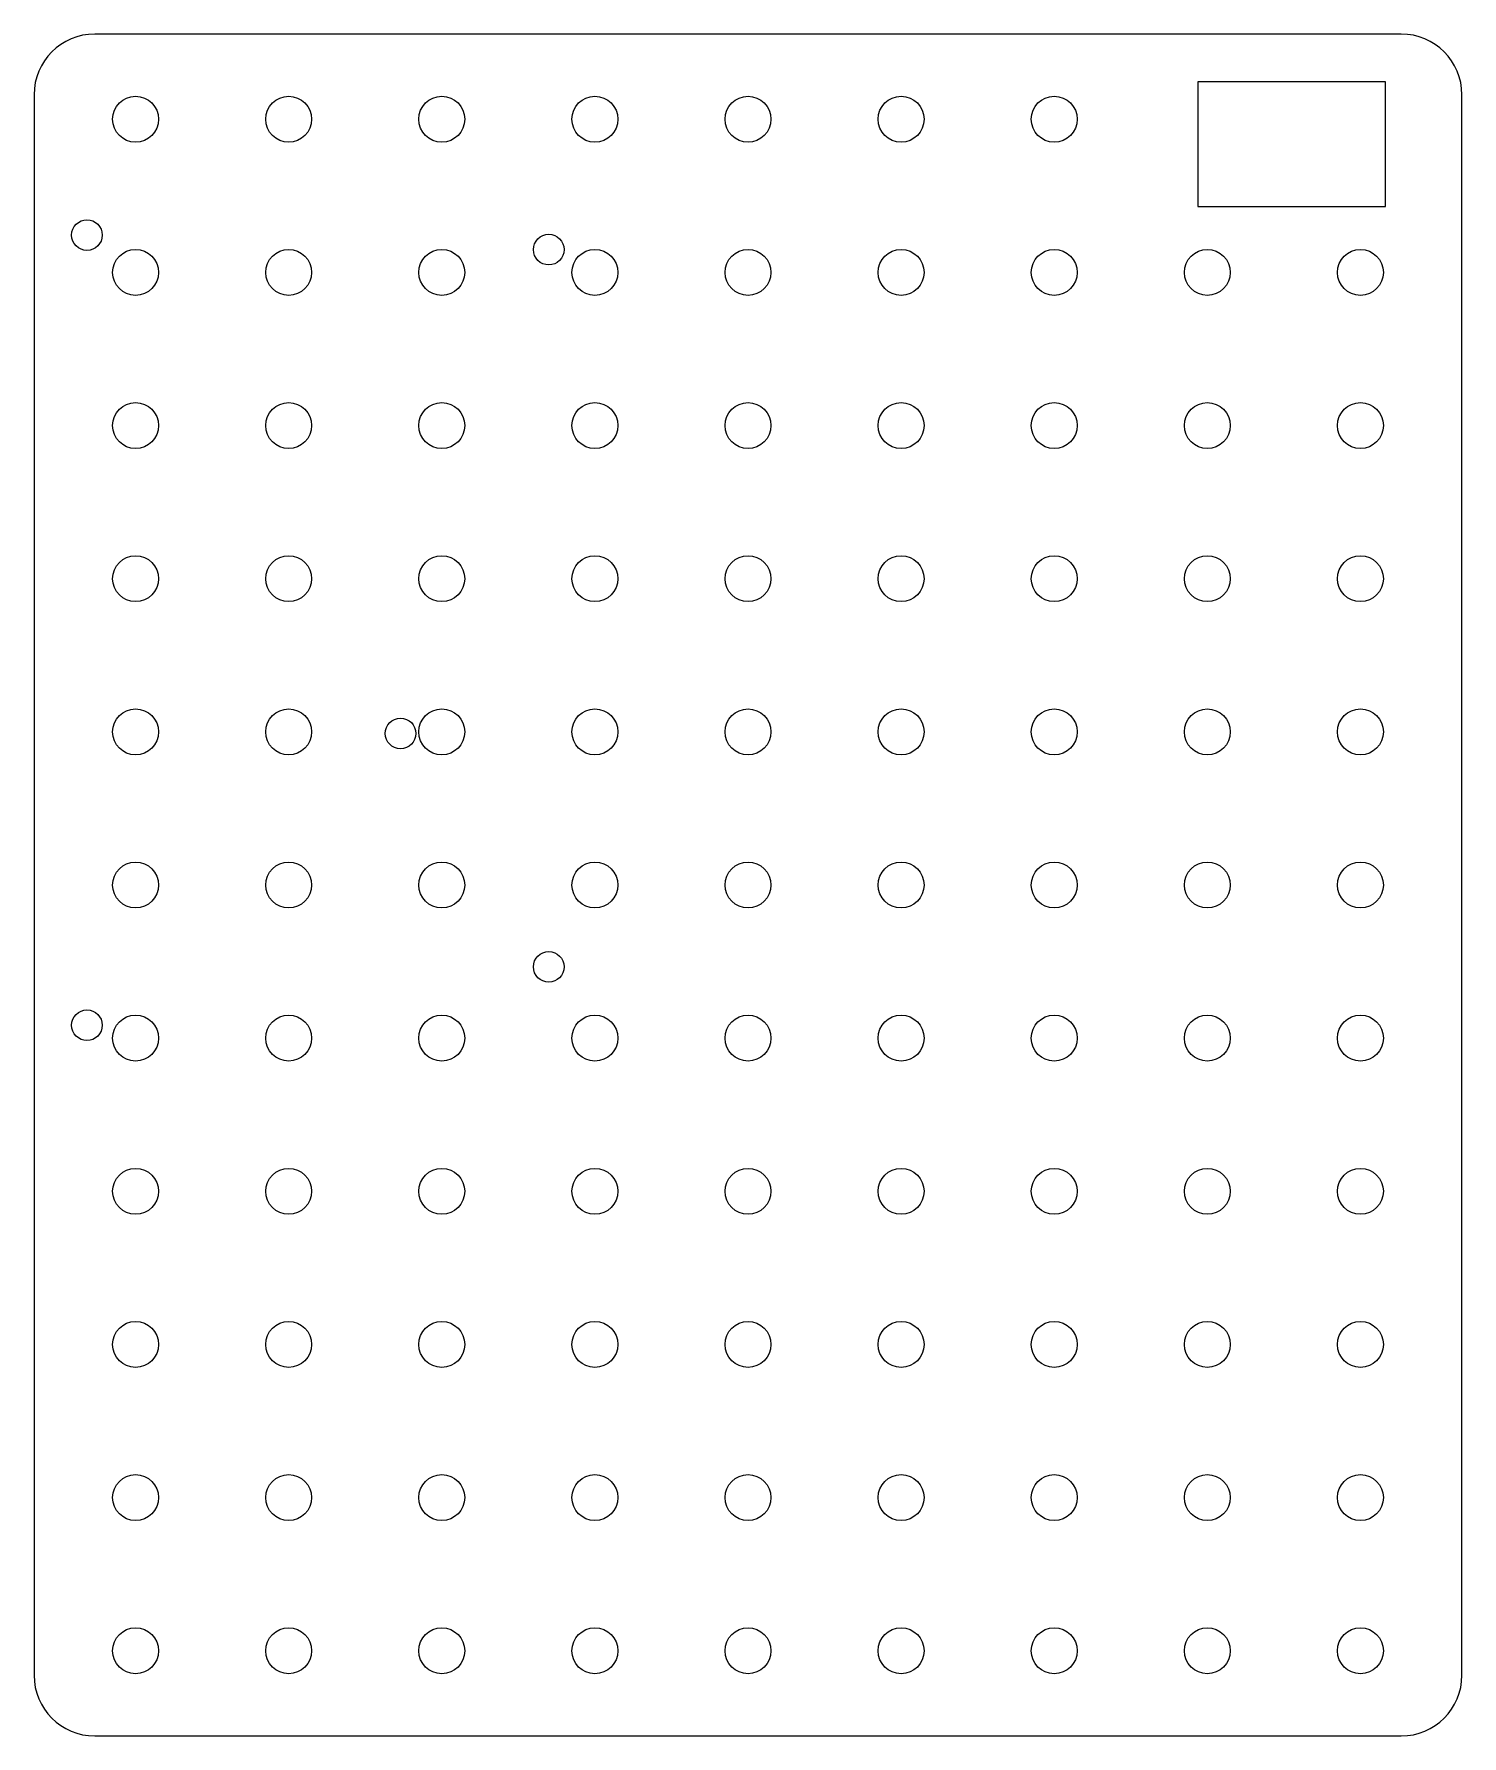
# Model space of a CAD drawing. Header units: millimetres. Extents: x -75 to 75, y -89 to 89.
import ezdxf

# ---------------------------------------------------------------- set-up
doc = ezdxf.new("R2010")
doc.units = ezdxf.units.MM

msp = doc.modelspace()

# ---------------------------------------------------------------- linework, layer by layer
at = {"color": 7, "linetype": 'Continuous', "lineweight": 25}
for p, q in [((68.2625, 88.9), (-68.2625, 88.9)), ((47.0125, 83.9), (47.0125, 70.9)), ((66.6125, 83.9), (47.0125, 83.9)), ((66.6125, 70.9), (66.6125, 83.9)), ((-74.6125, 82.55), (-74.6125, -82.55)), ((74.6125, -82.55), (74.6125, 82.55)), ((47.0125, 70.9), (66.6125, 70.9)), ((-68.2625, -88.9), (68.2625, -88.9))]:
    msp.add_line(p, q, dxfattribs=at)
for centre, radius in [((-64, 80), 2.4), ((-48, 80), 2.4), ((-32, 80), 2.4), ((-16, 80), 2.4), ((0, 80), 2.4), ((16, 80), 2.4), ((32, 80), 2.4), ((-69.08, 67.9), 1.6), ((-20.82, 66.376), 1.6), ((-64, 64), 2.4), ((-48, 64), 2.4), ((-32, 64), 2.4), ((-16, 64), 2.4), ((0, 64), 2.4), ((16, 64), 2.4), ((32, 64), 2.4), ((48, 64), 2.4), ((64, 64), 2.4), ((-64, 48), 2.4), ((-48, 48), 2.4), ((-32, 48), 2.4), ((-16, 48), 2.4), ((0, 48), 2.4), ((16, 48), 2.4), ((32, 48), 2.4), ((48, 48), 2.4), ((64, 48), 2.4), ((-64, 32), 2.4), ((-48, 32), 2.4), ((-32, 32), 2.4), ((-16, 32), 2.4), ((0, 32), 2.4), ((16, 32), 2.4), ((32, 32), 2.4), ((48, 32), 2.4), ((64, 32), 2.4), ((-64, 16), 2.4), ((-48, 16), 2.4), ((-32, 16), 2.4), ((-16, 16), 2.4), ((0, 16), 2.4), ((16, 16), 2.4), ((32, 16), 2.4), ((48, 16), 2.4), ((64, 16), 2.4), ((-36.314, 15.83), 1.6), ((-64, 0), 2.4), ((-48, 0), 2.4), ((-32, 0), 2.4), ((-16, 0), 2.4), ((0, 0), 2.4), ((16, 0), 2.4), ((32, 0), 2.4), ((48, 0), 2.4), ((64, 0), 2.4), ((-20.82, -8.554), 1.6), ((-69.08, -14.65), 1.6), ((-64, -16), 2.4), ((-48, -16), 2.4), ((-32, -16), 2.4), ((-16, -16), 2.4), ((0, -16), 2.4), ((16, -16), 2.4), ((32, -16), 2.4), ((48, -16), 2.4), ((64, -16), 2.4), ((-64, -32), 2.4), ((-48, -32), 2.4), ((-32, -32), 2.4), ((-16, -32), 2.4), ((0, -32), 2.4), ((16, -32), 2.4), ((32, -32), 2.4), ((48, -32), 2.4), ((64, -32), 2.4), ((-64, -48), 2.4), ((-48, -48), 2.4), ((-32, -48), 2.4), ((-16, -48), 2.4), ((0, -48), 2.4), ((16, -48), 2.4), ((32, -48), 2.4), ((48, -48), 2.4), ((64, -48), 2.4), ((-64, -64), 2.4), ((-48, -64), 2.4), ((-32, -64), 2.4), ((-16, -64), 2.4), ((0, -64), 2.4), ((16, -64), 2.4), ((32, -64), 2.4), ((48, -64), 2.4), ((64, -64), 2.4), ((-64, -80), 2.4), ((-48, -80), 2.4), ((-32, -80), 2.4), ((-16, -80), 2.4), ((0, -80), 2.4), ((16, -80), 2.4), ((32, -80), 2.4), ((48, -80), 2.4), ((64, -80), 2.4)]:
    msp.add_circle(centre, radius, dxfattribs=at)
for centre, start, end in [((-68.2625, 82.55), 90, 180), ((68.2625, 82.55), 0, 90), ((-68.2625, -82.55), 180, 270), ((68.2625, -82.55), 270, 0)]:
    msp.add_arc(centre, 6.35, start, end, dxfattribs=at)

doc.saveas('drawing.dxf')
